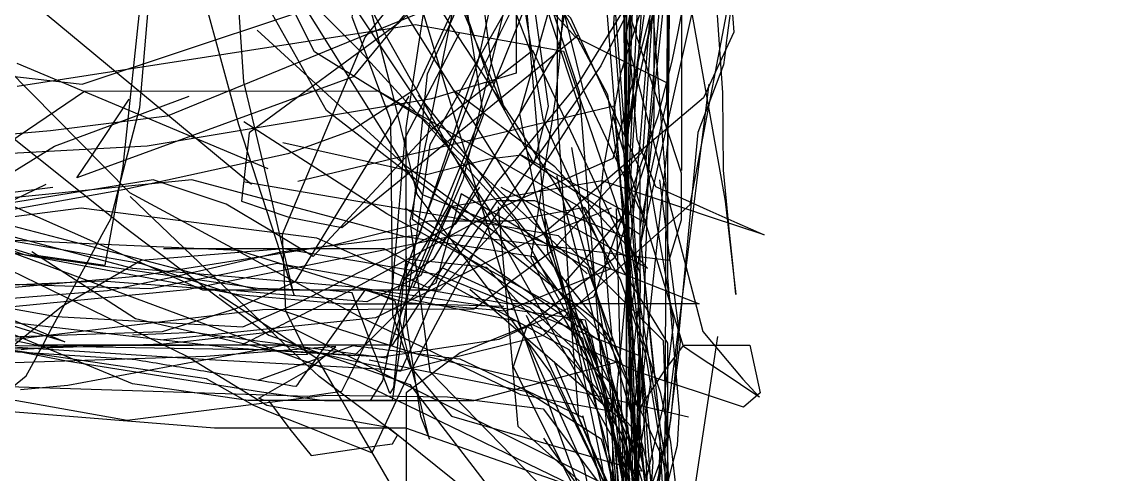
# Model space of a CAD drawing. Header units: metres. Extents: x 30 to 6769, y 117 to 5736.
# Drawn here: x 325 to 856, y 5151 to 5371 of the extents above; entities that cross this region are included whole.
import ezdxf

# ---------------------------------------------------------------- set-up
doc = ezdxf.new("R2010")
doc.units = ezdxf.units.M
doc.layers.add('FLOOR_1', color=2, linetype='Continuous')
doc.layers.add('FLOOR_2', color=3, linetype='Continuous')

msp = doc.modelspace()

# ---------------------------------------------------------------- linework, layer by layer
at = {"layer": 'FLOOR_1', "color": 6}
for points in [[(604.42, 5614.95), (626.22, 5680.59), (671.84, 5690.86), (665.7, 5663.21), (659.56, 5635.56), (653.42, 5607.91), (647.28, 5580.26), (637.29, 5456.52), (626.22, 5314.57), (614.73, 5192.65), (619.27, 5108.96), (619.51, 5072.31), (609.64, 5045.06), (570.31, 5041.48), (495.74, 5047.59), (323.59, 5039.63), (213.35, 5020.87), (125.66, 5004.92), (58.95, 4947.76)], [(931.87, 5477.35), (820.83, 5585.02), (714.69, 5577.17), (636.21, 5496.31), (620.1, 5464.08), (605.95, 5424.95), (624.71, 5191.63), (633.22, 5085.86), (629.01, 5045.05), (607.82, 5037.99), (560.64, 5032.14), (366.63, 5034.7), (220.49, 5031.56), (85.83, 4982.17), (46.4, 4863.72), (60.72, 4695.32), (67.87, 4542.19)], [(777.33, 5582.74), (694.28, 5562.34), (682.09, 5547.43), (669.9, 5532.53), (657.71, 5517.62), (645.52, 5502.72), (618.32, 5360.44)], [(747.18, 5566.02), (611.15, 5530.51), (597.38, 5468.02), (590.08, 5429.92), (584.71, 5419.16), (579.33, 5408.41), (573.96, 5397.65), (568.58, 5386.9), (563.21, 5376.14), (557.83, 5365.39), (552.46, 5354.63), (547.08, 5343.88), (508.19, 5240.54), (492.37, 5240.54), (476.56, 5240.54), (460.74, 5240.54), (444.92, 5240.54), (429.1, 5240.54), (413.28, 5240.54), (314.44, 5284.09)], [(575.74, 5403.38), (523.67, 5311.28), (505.44, 5186.86), (500.43, 5186.86), (495.42, 5186.86), (490.4, 5186.86), (485.39, 5186.86), (480.38, 5186.86), (475.36, 5186.86), (470.35, 5186.86), (465.33, 5186.86), (460.32, 5186.86), (455.31, 5186.86), (450.29, 5186.86), (445.28, 5186.86), (440.27, 5186.86), (435.25, 5186.86), (379.04, 5194.97), (246.77, 5249.68)], [(631.03, 5120.64), (626.22, 5213.89), (626.22, 5221), (626.22, 5228.12), (626.22, 5235.23), (626.22, 5242.35), (626.22, 5249.46), (626.22, 5256.58), (626.22, 5263.69), (626.22, 5270.8), (630.76, 5294.54), (639.21, 5332.57), (639.63, 5384.1)], [(322.78, 5339.74), (516.59, 5369.81), (588.82, 5356.87), (626.22, 5248.36), (624.99, 5119.11), (615.1, 5079.59), (608.31, 5069.41), (601.52, 5059.22), (594.73, 5049.03), (587.95, 5038.85), (581.16, 5028.66), (490.99, 5034.9), (371.99, 5045.96), (241.88, 5032.5), (72.25, 4992.9), (67.02, 4976.91), (64.42, 4961.29)], [(469, 5025.83), (610.87, 5025.83), (639.63, 5041.01), (639.63, 5060.85), (639.63, 5080.68), (639.43, 5101.46), (634.87, 5142.49), (659.75, 5340.73)], [(558.33, 5290.67), (629.8, 5251.27), (607.23, 5275.9), (584.66, 5300.54), (535.1, 5337.85)], [(438.91, 4455.49), (542.83, 4450.96), (591.99, 4455.43), (651.23, 4455.49), (682.31, 4482.34), (684.46, 4537.78), (673.16, 4654.41), (679.87, 4768.76), (673.36, 4870.12), (653.6, 4973.83), (627.7, 5064.63), (634.42, 5113.84), (635.97, 5172.91), (626.19, 5267.4), (614.41, 5275.26), (602.62, 5283.12), (590.83, 5290.99), (579.04, 5298.85), (567.25, 5306.71)]]:
    msp.add_lwpolyline(points, dxfattribs=at)
at = {"layer": 'FLOOR_1', "color": 1}
for points in [[(626.15, 5132.72), (580.67, 5265.59), (509.12, 5379.79), (403.5, 5468.96), (227.38, 5576.21), (123.2, 5679.54), (144.98, 5688.88), (186.49, 5693.93), (397.95, 5674.2)], [(1339.3, 5069.31), (1289.26, 5105.08), (1237.22, 5177.66), (1135.11, 5347.3), (1000.49, 5528.24), (785.66, 5591.83), (679.46, 5608.45), (611.66, 5616.46), (461.46, 5636.1), (497.27, 5640.3), (579.48, 5656.6), (645.84, 5656.74), (644.55, 5640), (643.26, 5623.26), (641.98, 5606.52), (640.69, 5589.79), (636.89, 5559.56), (608.41, 5470.06), (508.28, 5370.31), (435.76, 5317.12), (432.06, 5283.79), (455.17, 5276.11), (480.92, 5270.96), (596.34, 5364.98)], [(975.86, 5615.24), (910.24, 5641), (880.43, 5614.9), (764.58, 5582.55), (687.84, 5576.65), (634.45, 5576.03), (499.74, 5601.07), (520, 5493.71), (572.81, 5356.65)], [(906.65, 5594.33), (804.85, 5576.03), (722.34, 5572.75), (670.7, 5565.86), (636.1, 5529.32), (601.73, 5468.27), (552.45, 5442.8), (552.45, 5433.23), (552.45, 5423.66), (552.45, 5414.09), (552.45, 5404.52), (552.45, 5394.94), (552.45, 5385.37), (552.45, 5375.8), (547.12, 5352.03), (518.56, 5267.34), (451.14, 5258.96), (424.3, 5252.76), (397.45, 5246.56), (366.89, 5240.22), (261.9, 5231.75)], [(1140.4, 4996.15), (1044.38, 5205.91), (929.28, 5403.54), (878.7, 5539.72), (716.71, 5589.45), (620.38, 5555.85), (558.14, 5501.21), (533.19, 5458.71), (524.63, 5424.44), (516.06, 5390.17), (559.68, 5245.67), (632.02, 5045.88)], [(930.05, 5518.11), (742.27, 5581.13), (672.83, 5573.02), (657.16, 5536.44), (641.49, 5499.86), (639.63, 5313.26), (624.99, 5175.83), (622.06, 5112.45), (631.14, 5052.34), (587.76, 5044.45), (522.49, 5036.19), (436.92, 5046.46), (350.33, 5040.3), (234.07, 5012.57), (111.97, 4992.28), (56.78, 4878.13)], [(890.91, 5239.57), (887.77, 5430.67), (772.21, 5576.42), (556.52, 5532.81), (545.46, 5492.23), (596.49, 5337.22), (616.39, 5092.01), (597.24, 5071.15), (573.5, 5062.25), (496.93, 5052.67), (312.87, 5052.67), (94.41, 4984.09)], [(747.56, 5572.27), (625.11, 5470.27), (638.59, 5292.2), (638.07, 5107.31), (630.52, 5079.64), (622.98, 5051.97), (591.37, 5050.98), (539.26, 5072.7), (358.81, 5043.53), (245.18, 5047.2), (119.1, 4990.66)], [(645.68, 5535.12), (794.12, 5566.43), (804.6, 5565.68), (667.21, 5542.3), (618.24, 5308.62), (622.36, 5150.65), (626.22, 5052.03), (629.1, 4975.94), (629.67, 4866.3), (628.54, 4648.27), (626.73, 4502.46), (475.59, 4502.46)], [(579.76, 5558.32), (543.52, 5525.17), (519.86, 5492.63), (457.68, 5445.67), (453.01, 5394.25), (519.97, 5287.16), (654.93, 5233.83), (639.28, 5233.83), (623.63, 5233.83), (607.97, 5233.83), (592.32, 5233.83), (576.66, 5233.83), (561.01, 5233.83), (449.39, 5253.47), (440.6, 5251.71), (431.8, 5249.95), (423.01, 5248.19), (414.21, 5246.43), (405.42, 5244.67), (396.62, 5242.91), (387.83, 5241.15), (257.24, 5245.31)], [(636.4, 5459.44), (667.61, 5283.88), (672.71, 5238.34), (671.2, 5253.49), (669.68, 5268.65), (668.17, 5283.81), (666.65, 5298.97), (666.46, 5336.56), (663.56, 5376.72)], [(322.73, 5351.02), (444.89, 5299.79)], [(616.23, 4526.08), (639.63, 4649), (639.63, 4833.7), (630.78, 4958.18), (617.75, 5054.03), (608.37, 5137.13), (566.69, 5174.2), (557.16, 5281.15)], [(625.91, 5154.23), (612.47, 5194.59), (572.61, 5231.98), (529.72, 5251.35), (522.59, 5244.22), (515.47, 5237.09), (508.35, 5229.97), (501.22, 5222.84), (494.1, 5215.71), (486.98, 5208.59), (427.72, 5212.24), (299.9, 5227.12)], [(611.13, 5205.73), (624.1, 5088.01), (633.64, 5049.81), (626.59, 5029.39), (591.52, 5038.96), (533.14, 5050.05), (382.88, 5042.47), (245.03, 5033.45), (134.54, 4999.81), (105.51, 4983.19), (99.97, 4971.47), (94.42, 4959.76), (88.88, 4948.05), (83.33, 4936.33)]]:
    msp.add_lwpolyline(points, dxfattribs=at)
at = {"layer": 'FLOOR_1', "color": 4}
for points in [[(869.94, 5571.8), (716.98, 5582.74), (612.94, 5582.74), (631.81, 5663.04), (672.38, 5693.81), (678.39, 5679), (676.47, 5655.93), (674.54, 5632.86), (665, 5555.03), (666.75, 5431.35), (669.25, 5398.75), (671.76, 5366.15), (656.99, 5334.21), (620.23, 5303.09), (578.46, 5267.51), (497.34, 5227.12), (392.59, 5216.12)], [(621.18, 5148.35), (619.51, 5162.17), (619.51, 5184.02), (619.51, 5205.87), (619.51, 5279.73), (618.23, 5379.61), (615.37, 5405.33), (611.51, 5445.32), (629.39, 5635.69), (624.27, 5675.66), (604.84, 5674.36), (585.4, 5673.06), (565.97, 5671.77), (546.53, 5670.47), (447.78, 5670.41), (473.6, 5674.72), (499.41, 5679.02), (525.23, 5683.33), (551.05, 5687.63), (616.34, 5678.45), (748.79, 5597.38), (886.94, 5585.95)], [(934.74, 5542.46), (758.06, 5588.76), (604.43, 5602.87), (573.69, 5626.33), (567.14, 5645.99), (555.32, 5640.39), (523.79, 5573.88), (512.35, 5476.55), (530.82, 5405.56), (553.76, 5339.38), (574.53, 5302.06), (581.53, 5330.08), (572.9, 5391.51), (565.86, 5407.91), (565.86, 5399.09), (565.86, 5390.27), (565.86, 5381.45), (565.86, 5372.63), (565.86, 5363.81), (565.86, 5354.99), (565.86, 5346.17), (524.53, 5333.67), (386.07, 5310.54), (256.75, 5303.57)], [(809.95, 5594.57), (651.84, 5578.05), (584.63, 5518.32), (570.04, 5451.79), (566.56, 5397.37), (570.65, 5372.84), (574.73, 5348.32), (578.82, 5323.8), (611.82, 5250.88), (586.21, 5240.63), (560.6, 5230.38), (511.49, 5234.57), (430.53, 5259.81), (259.75, 5267.38), (219.04, 5292.36), (221.56, 5325.15), (227.26, 5359.76), (261.05, 5410.47), (311.1, 5502.36), (362.1, 5578.9), (492.92, 5589.45), (650.98, 5578.81), (846.63, 5568.95), (1007.8, 5549.19)], [(1397.34, 5559.03), (1180.1, 5542.88), (962.31, 5555.16), (752.97, 5555.9), (653.59, 5510.52), (624.7, 5377.21), (619.51, 5273.74), (639.18, 5153.2), (634.54, 5083.56), (600.97, 5046.59), (525.03, 5041.62), (357.68, 5038.65), (206.69, 5014.83), (121.42, 4993.5), (62.55, 4980.28), (49.46, 4796.49)], [(107.65, 5452.66), (79.9, 5407.78), (88.44, 5390.69), (96.98, 5373.6), (105.52, 5356.51), (114.51, 5333.81), (123.97, 5305.41), (133.44, 5277.01), (136.64, 5243.97), (154.04, 5213.7), (313.88, 5213.7), (446.48, 5211.56), (500.59, 5208.06), (557.47, 5216.64), (603.83, 5237.48), (634.87, 5325.3), (641.77, 5351.91), (644.47, 5365.38), (647.16, 5378.84), (649.85, 5392.3), (652.54, 5405.76), (729.64, 5538.6), (877.11, 5507.81)], [(614.51, 5280.35), (619.51, 5084.67), (619.51, 5063.37), (619.51, 5042.07), (521.13, 5032.54), (431.87, 5028.36), (338.03, 5032.54), (182.51, 5005.79), (45.66, 4906.86)], [(504.07, 5147.15), (498.26, 5157.11), (492.45, 5167.07), (486.64, 5177.03), (480.84, 5186.99), (475.03, 5196.95), (469.22, 5206.91), (421.14, 5238.23)], [(619.51, 5094.99), (619.51, 5153.98), (626.94, 5184.59), (638.03, 5201.23), (647.35, 5213.7), (651.37, 5213.7), (655.4, 5213.7), (659.42, 5213.7), (663.45, 5213.7), (667.48, 5213.7), (671.5, 5213.7), (675.53, 5213.7), (679.56, 5213.7), (684.51, 5190.48), (676.48, 5183.52), (659.37, 5189.23), (642.26, 5194.93), (625.4, 5200.65), (612.3, 5206.47), (599.21, 5212.3), (586.11, 5218.12), (573.01, 5223.94), (538.53, 5210.03), (512.21, 5190.53), (512.21, 5185.12), (512.21, 5179.71), (512.21, 5174.3), (512.21, 5168.89), (512.21, 5163.48), (512.21, 5158.06), (512.21, 5152.65), (512.21, 5147.24)], [(285.7, 5193.31), (331.02, 5185.31), (376.34, 5177.3), (472.74, 5189.43), (532.41, 5188.53), (578.99, 5182.71), (636.1, 5106.71)]]:
    msp.add_lwpolyline(points, dxfattribs=at)
at = {"layer": 'FLOOR_1', "color": 3}
for points in [[(860.81, 5595.53), (733.04, 5585.03), (670.06, 5546.25), (592.45, 5474.62), (569, 5398.36), (580.97, 5259.21), (626.95, 5152.38), (621.69, 5152.7), (581.68, 5224.05), (497.12, 5373.72), (444.98, 5507.29), (398.52, 5661.64), (378.2, 5690.68), (358.02, 5681.36), (337.84, 5672.03), (317.65, 5662.71), (262.48, 5628.66)], [(615.19, 5081.92), (625.31, 5155.02), (626.22, 5177.95), (626.22, 5196.97), (626.22, 5299.24), (592.35, 5372.94), (455.85, 5508.96), (441.08, 5550.11), (452.59, 5576.01), (514.68, 5634.38), (582.84, 5643.13), (678.22, 5602.62), (804.97, 5583.55), (895.06, 5617.02), (911.22, 5618.64), (927.39, 5620.26), (943.55, 5621.87), (1014.63, 5618.73), (1114.28, 5606.2), (1146.19, 5599.02), (1160.34, 5593.71), (1174.49, 5588.4), (1188.64, 5583.09), (1384.74, 5599.69)], [(805.5, 5592.37), (667.91, 5582.74), (625.96, 5486.5), (619.61, 5299.87), (626.12, 5091.9), (622.23, 5052.98), (516.96, 5026.05), (394.05, 5052.25), (313.12, 5045.96), (182.11, 5007.79), (61.32, 4948.91), (56.17, 4846.73), (56.17, 4683.02), (57.52, 4506.65), (119, 4454.79), (223.02, 4462.2)], [(130.09, 5482.28), (133.35, 5315.63), (144.65, 5215.11), (165.77, 5183.41), (186.9, 5151.71), (172.17, 5150.79), (150.56, 5155.78), (128.95, 5160.77), (107.34, 5165.76), (164.57, 5176.44), (253.27, 5186.86), (418.89, 5173.44), (442.14, 5173.44), (465.39, 5173.44), (488.64, 5173.44), (511.89, 5173.44), (637.97, 5129.37), (643.77, 5083.25), (640.08, 5050), (625.36, 5047.74), (609.12, 5049.77), (592.88, 5051.81), (476.92, 5050.84)], [(646.34, 5413.58), (646.34, 5298.84)], [(539.14, 5394.18), (549.69, 5325.6), (533.01, 5281.72), (510.21, 5243.99), (500.71, 5196.46), (494.68, 5186.86), (489.53, 5186.86), (484.38, 5186.86), (479.23, 5186.86), (474.07, 5186.86), (468.92, 5186.86), (463.77, 5186.86), (458.61, 5186.86), (453.46, 5186.86), (448.31, 5186.86), (443.16, 5186.86), (440.44, 5188.01), (464.29, 5201.64), (478.06, 5213.14), (414.67, 5208.26), (306.48, 5204.6)], [(299.27, 5266.71), (486.34, 5197.31), (619.51, 5132.86)], [(615.15, 5075.31), (598.92, 5154.35), (593.55, 5166.18), (588.17, 5178.02), (582.79, 5189.85), (577.42, 5201.68), (572.04, 5213.52), (566.67, 5225.35), (492.07, 5240.51), (491.25, 5239.37), (490.43, 5238.22), (489.61, 5237.08), (488.8, 5235.93), (487.98, 5234.78), (487.16, 5233.64), (486.34, 5232.49), (485.52, 5231.35), (484.71, 5230.2), (483.89, 5229.06), (483.07, 5227.91), (482.25, 5226.76), (481.43, 5225.62), (480.62, 5224.47), (479.8, 5223.33), (478.98, 5222.18), (478.16, 5221.04), (477.34, 5219.89), (476.53, 5218.74), (475.71, 5217.6), (474.89, 5216.45), (474.07, 5215.31), (473.25, 5214.16), (472.44, 5213.02), (471.62, 5211.87), (470.8, 5210.73), (469.98, 5209.58), (469.17, 5208.43), (468.35, 5207.29), (467.53, 5206.14), (466.71, 5205), (465.89, 5203.85), (465.08, 5202.71), (464.26, 5201.56), (463.44, 5200.41), (462.62, 5199.27), (461.8, 5198.12), (460.99, 5196.98), (460.17, 5195.83), (459.35, 5194.69), (458.51, 5193.58), (456.85, 5193.86), (455.19, 5194.14), (453.53, 5194.41), (451.87, 5194.69), (450.21, 5194.97), (448.55, 5195.24), (446.9, 5195.52), (445.24, 5195.79), (443.58, 5196.07), (441.92, 5196.35), (440.26, 5196.62), (438.6, 5196.9), (436.94, 5197.18), (435.28, 5197.45), (433.63, 5197.73), (431.97, 5198.01), (430.31, 5198.28), (428.65, 5198.56), (426.99, 5198.84), (425.33, 5199.11), (423.67, 5199.39), (422.02, 5199.67), (420.36, 5199.94), (418.7, 5200.22), (417.04, 5200.5), (415.38, 5200.77), (413.72, 5201.05), (412.06, 5201.33), (410.4, 5201.6), (408.75, 5201.88), (407.09, 5202.16), (405.43, 5202.43), (403.77, 5202.71), (402.11, 5202.99), (400.45, 5203.26), (398.79, 5203.54), (397.14, 5203.82), (395.48, 5204.09), (393.82, 5204.37), (392.16, 5204.65), (390.5, 5204.92), (388.84, 5205.2), (387.18, 5205.48), (385.52, 5205.75), (383.87, 5206.03), (382.21, 5206.31), (380.55, 5206.58), (378.89, 5206.86), (274.7, 5213.46)], [(291.12, 5210.92), (394.08, 5214.47), (457.98, 5221.58), (514.79, 5193.15), (571.59, 5164.71), (628.39, 5136.28)], [(482.83, 5029.66), (571.59, 5026.11), (628.39, 5019), (642.59, 5075.86), (663.9, 5218.03)]]:
    msp.add_lwpolyline(points, dxfattribs=at)
at = {"layer": 'FLOOR_1', "color": 5}
for points in [[(455.45, 5572.39), (591.29, 5675.98), (633.16, 5687.23), (633.62, 5681.72), (634.08, 5676.21), (634.54, 5670.69), (635, 5665.18), (635.46, 5659.67), (635.92, 5654.16), (636.38, 5648.64), (636.84, 5643.13), (637.3, 5637.62), (637.76, 5632.1), (638.21, 5626.59), (638.67, 5621.08), (639.13, 5615.57), (639.59, 5610.05), (621.9, 5446.34), (619.51, 5275.02), (624.3, 5125.56)], [(807.57, 5594.61), (688.25, 5554.85), (619.51, 5471.89), (619.51, 5290.39), (625.53, 5124.24), (622.04, 5078.84), (584.28, 5045.96), (459.47, 5050.92), (321.94, 5043.29), (202.37, 5027.86), (83.23, 5009.8), (42.75, 4894.96), (47.74, 4741.83)], [(1351.94, 5080.93), (1299.87, 5036.16), (1251.38, 5017.66), (1231.7, 5037.35), (1212.02, 5057.04), (1165.31, 5170.93), (1120.16, 5247.04), (983.61, 5379.5), (910.21, 5544.68), (774.76, 5584.76), (649.45, 5585.38), (601.5, 5563.57), (582.18, 5510.95), (565.72, 5463.27), (551.03, 5422.85), (486.45, 5344.4), (351.95, 5295.26), (358.31, 5304.82), (364.68, 5314.37), (371.04, 5323.92), (377.41, 5333.47)], [(194.19, 5358.92), (354.48, 5340.73), (504.01, 5390.64), (574.44, 5471.98), (587.38, 5487.09), (600.32, 5502.19), (694.34, 5562.34), (894.29, 5549.19)], [(541.82, 5442.2), (553.42, 5351.69), (560.04, 5328.33), (549.61, 5353.37), (539.18, 5378.41)], [(336.78, 5291.89), (291.04, 5269.92), (330.06, 5257.91), (365.65, 5252.68), (374.38, 5300.73), (383.67, 5388.14)], [(619.51, 5145.13), (619.51, 5166.46), (619.81, 5182.85), (620.65, 5190.39), (621.48, 5197.92), (622.32, 5205.45), (623.16, 5212.99), (623.99, 5220.52), (624.83, 5228.05), (625.67, 5235.59), (621.59, 5296.09), (627.77, 5391.26)], [(622.75, 5381.22), (614.87, 5365.46), (607, 5349.7), (552.78, 5272.65), (512.11, 5196.67), (495.46, 5161.36), (487.26, 5164.64), (479.06, 5167.92), (470.85, 5171.21), (462.65, 5174.49), (454.45, 5177.77), (446.25, 5181.05), (438.04, 5184.34), (415.03, 5197.31), (302.99, 5213.7)], [(565.3, 5261.23), (511.86, 5301.11), (439.75, 5367.11)], [(318.55, 5193.57), (464.32, 5188.92), (480.9, 5191.32), (483.71, 5196.94), (486.52, 5202.56), (489.32, 5208.17), (492.13, 5213.79), (494.94, 5219.41), (497.75, 5225.02), (500.55, 5230.64), (503.36, 5236.26), (505.68, 5242.68), (506.43, 5251.68), (507.18, 5260.68), (507.93, 5269.68), (508.68, 5278.68), (509.43, 5287.68), (510.18, 5296.67), (510.93, 5305.67), (511.68, 5314.67), (538.39, 5365.96)], [(635.39, 4862.07), (621, 4981.12), (604.45, 5061.12), (620.04, 5108.65), (625.8, 5133.6), (631.55, 5158.55), (637.31, 5183.51), (642.49, 5225), (628.36, 5306.96)], [(570.6, 5228.29), (609.24, 5145.46), (612.96, 5073.87), (625.31, 4964.31), (640.28, 4832.12), (646.21, 4775.62), (644.56, 4750.86), (642.91, 4726.09), (641.26, 4701.33), (639.77, 4675.81), (631, 4561.85), (580.11, 4515.88), (487.04, 4515.88), (331.92, 4515.88), (211.47, 4482.68)]]:
    msp.add_lwpolyline(points, dxfattribs=at)
at = {"layer": 'FLOOR_1', "color": 2}
for points in [[(597.92, 5671.14), (652.79, 5680.37), (652.3, 5674.42), (651.8, 5668.46), (651.3, 5662.51), (650.81, 5656.55), (650.31, 5650.59), (649.82, 5644.64), (649.32, 5638.68), (648.82, 5632.73), (648.33, 5626.77), (647.83, 5620.81), (647.34, 5614.86), (646.84, 5608.9), (646.34, 5602.95), (641.78, 5449.68), (628.97, 5303.24), (614.02, 5256.4), (592.53, 5239.68), (571.03, 5222.95), (564.39, 5203.22), (576.1, 5179.79), (587.81, 5156.36), (600.29, 5131.91)], [(619.51, 5089.67), (611.31, 5181.65), (568, 5189.52), (488.94, 5227.91), (377.7, 5287.89), (317.63, 5348.72), (316.51, 5358.78), (315.4, 5368.83), (314.28, 5378.88), (313.16, 5388.94), (312.05, 5398.99), (313.36, 5415.92), (341.42, 5515.23), (359.12, 5629.91), (378.62, 5633.16), (398.11, 5636.41), (417.61, 5639.66), (437.1, 5642.91)], [(927.43, 5634.22), (799.62, 5591.23), (652.95, 5575.41), (559.76, 5494.29), (598.22, 5338.41), (628.99, 5273.19), (608.79, 5284.21), (588.58, 5295.24), (568.38, 5306.27), (552.56, 5304.31), (537.37, 5300.52), (522.18, 5296.72), (452.24, 5312.22)], [(852.36, 5589.89), (729.71, 5569.32), (671.74, 5591.32), (614.59, 5614.78), (522.7, 5623), (492.86, 5605.79), (471.49, 5586.79), (453.68, 5569.73), (476.42, 5574.79), (499.15, 5579.84), (676.46, 5579.11), (672.47, 5541.91), (612.77, 5494.82), (540.89, 5407.01), (513.98, 5274.18), (523.74, 5201.01), (609.54, 5112.63)], [(518.02, 5335.37), (612.62, 5215.73), (612.02, 5222.39), (611.41, 5229.06), (610.8, 5235.72), (610.2, 5242.39), (609.59, 5249.06), (608.99, 5255.72), (608.38, 5262.39), (607.78, 5269.05), (607.17, 5275.72), (606.56, 5282.38), (608.11, 5298.6), (616.85, 5346.65), (641, 5421.52), (743.59, 5554.38), (863.4, 5570.25)], [(690.99, 5563.44), (605.48, 5498.5), (551.35, 5437.11), (492.27, 5363.78), (451.85, 5267.69), (453.43, 5230.66), (456.11, 5225.3), (458.79, 5219.95), (461.47, 5214.59), (464.15, 5209.23), (456.41, 5209.04), (441.23, 5212.54), (426.06, 5216.05), (410.88, 5219.55), (395.7, 5223.05), (380.52, 5226.56), (329.95, 5259.23)], [(631.22, 5137.94), (632.52, 5156.97), (630.75, 5172.91), (628.98, 5188.85), (627.21, 5204.79), (630.71, 5314.05), (637.54, 5378.1)], [(459.52, 5293.65), (613.33, 5330.31), (622.98, 5211.13), (632.93, 5093.57), (622.53, 5050.78), (608.24, 5048.18), (593.94, 5045.58), (579.65, 5042.98), (565.35, 5040.38), (448.94, 5039.25)], [(245.98, 5286.16), (405.72, 5208.16), (444.39, 5184.56), (459.14, 5181.88), (473.89, 5179.19), (488.64, 5176.51), (503.39, 5173.83), (621.17, 5079.22)], [(445.22, 5186.76), (455.58, 5172.95), (465.9, 5160.12), (475.83, 5161.54), (485.76, 5162.95), (495.69, 5164.37), (505.62, 5165.79), (507.93, 5169.94), (495.26, 5179.46), (482.58, 5188.97), (469.9, 5198.48), (452.83, 5214.37), (377.91, 5286.11)], [(543.29, 5241.03), (619.95, 5174.88), (625.58, 5107.34), (626.22, 5080.93), (626.22, 5059.81), (622.34, 5046.35), (611.06, 5047.47), (599.77, 5048.6), (588.49, 5049.73), (577.21, 5050.86), (565.93, 5051.99), (506.57, 5047.88), (376.63, 5049.85), (252.01, 5040.2), (126.46, 5011.84)]]:
    msp.add_lwpolyline(points, dxfattribs=at)
at = {"layer": 'FLOOR_1', "color": 7}
for points in [[(751.37, 5569.91), (646.55, 5524.93), (612.81, 5391.22), (626.2, 5220.59), (621.38, 5092.55), (614.66, 5039.25), (536.83, 5039.25), (398.6, 5035.15), (286.79, 5029.83), (103.05, 4983.88)], [(747.79, 5567.47), (639.63, 5450.16), (639.63, 5310.93)], [(618.88, 5425.09), (618.17, 5368.06), (656.66, 5220.41), (676.16, 5197.28), (684.19, 5188.46), (678.04, 5192.56), (671.89, 5196.66), (665.74, 5200.76), (659.59, 5204.86), (653.45, 5208.96), (647.3, 5213.06), (612.81, 5325.39)], [(194.54, 5236.16), (346.84, 5206.09), (441.86, 5191.04), (472.48, 5186.86), (490.63, 5186.86), (508.78, 5186.86), (526.93, 5186.86), (545.09, 5186.86), (616.82, 5206.18), (613.64, 5212.87), (607.61, 5218.9), (601.59, 5224.93), (595.56, 5230.95), (589.54, 5236.98), (583.51, 5243.01), (577.49, 5249.04), (571.46, 5255.06), (559.42, 5269.69), (472.26, 5400.8)], [(644.43, 5136.97), (641.14, 5166.57), (636.25, 5190.31), (630, 5209.06), (623.75, 5227.82), (616.13, 5267.59), (573.93, 5357.16), (549.08, 5337.82), (524.22, 5318.48), (466.96, 5256.97), (445.81, 5269.66), (424.67, 5282.36), (388.98, 5294.22), (235.22, 5269.26)], [(592.69, 5309.98), (610.16, 5209.1), (619.51, 5095.78), (625.2, 4968.29), (626.22, 4902.68), (626.22, 4796.4)], [(639.17, 5121.44), (626.14, 5169.27), (551.56, 5251.59), (512.21, 5255.61), (512.21, 5225.21), (519.23, 5179.2), (523.62, 5168.04), (521.23, 5177.62), (518.83, 5187.2), (516.44, 5196.78), (514.04, 5206.37), (511.65, 5215.95), (509.25, 5225.53), (506.86, 5235.11), (493.86, 5240.54), (467.01, 5240.54), (440.16, 5240.54), (301.9, 5276.5)], [(615.11, 5184.52), (626.22, 5130.56), (626.14, 5086.12), (614.94, 5071.17), (603.74, 5056.23), (592.54, 5041.28), (575.7, 5033.47), (550.91, 5035.73), (526.12, 5037.98), (498.71, 5040.6), (467.95, 5043.68), (431.72, 5045.96), (379.8, 5045.96), (266.19, 5045.96)]]:
    msp.add_lwpolyline(points, dxfattribs=at)
at = {"layer": 'FLOOR_2', "color": 1}
for points in [[(624, 5121.9), (610.94, 5180.9), (601.92, 5207.95), (594.85, 5220.92), (587.78, 5233.88), (580.71, 5246.85), (573.64, 5259.82), (566.57, 5272.78), (489.88, 5356.82), (467.77, 5378.94), (445.43, 5403.91), (422.93, 5430.93), (400.43, 5457.95), (335.51, 5544.82), (233.25, 5662.72), (245.88, 5660.19), (258.52, 5657.66), (271.15, 5655.13), (283.79, 5652.61), (296.42, 5650.08), (413.23, 5656.55), (548.76, 5650.76)], [(897.37, 5578.84), (811.76, 5614.92), (687.86, 5586.33), (621.17, 5532.28), (623.26, 5475.82), (642.85, 5464.06), (640.69, 5433.72), (633.82, 5399.34), (627.38, 5308.25), (605.18, 5283.81), (582.97, 5259.37), (545.1, 5231.31), (442.31, 5230.94), (241.4, 5206.99), (181.9, 5225.89), (164.48, 5265.11), (144.1, 5425.28), (128.75, 5420.43), (158.05, 5369.14), (248.1, 5257.67)], [(864.36, 5609.71), (854.89, 5603.63), (736.82, 5601.34), (649.16, 5596.16), (581.83, 5588.42), (534.29, 5558.38), (550.52, 5498.41), (562.45, 5460.02), (557.23, 5436.54), (549.77, 5409.19), (517.22, 5338.65), (485.81, 5318.16), (454.59, 5306.81), (375.34, 5289.45), (280.38, 5272.53)], [(324.75, 5211.66), (327.93, 5211.91), (331.11, 5212.15), (334.29, 5212.4), (337.47, 5212.64), (340.65, 5212.89), (343.83, 5213.13), (347.01, 5213.38), (350.19, 5213.62), (408.6, 5213.7), (432.55, 5214.11), (433.66, 5214.67), (434.78, 5215.23), (435.89, 5215.79), (437.01, 5216.34), (438.13, 5216.9), (439.24, 5217.46), (440.36, 5218.02), (441.47, 5218.58), (442.59, 5219.14), (443.71, 5219.69), (444.82, 5220.25), (445.94, 5220.81), (447.05, 5221.37), (448.17, 5221.93), (449.28, 5222.48), (450.4, 5223.04), (451.52, 5223.6), (452.63, 5224.16), (453.75, 5224.72), (454.86, 5225.28), (455.98, 5225.83), (457.1, 5226.39), (458.21, 5226.95), (459.33, 5227.51), (460.44, 5228.07), (461.56, 5228.63), (462.68, 5229.18), (463.79, 5229.74), (464.91, 5230.3), (466.02, 5230.86), (467.14, 5231.42), (468.25, 5231.97), (469.37, 5232.53), (470.49, 5233.09), (471.6, 5233.65), (472.72, 5234.21), (473.83, 5234.77), (474.95, 5235.32), (476.07, 5235.88), (477.18, 5236.44), (478.3, 5237), (479.41, 5237.56), (480.53, 5238.11), (481.65, 5238.67), (482.76, 5239.23), (483.88, 5239.79), (484.99, 5240.35), (560.98, 5281.87), (613, 5304.77), (633.02, 5381.88)], [(68.52, 4986.08), (57.21, 4900.58), (56.17, 4754.91), (56.17, 4573.4), (79.17, 4453.57), (187.34, 4455.49), (344.68, 4442.07), (485.67, 4447.47), (673.16, 4458.42), (673.16, 4521.03), (673.16, 4642.31), (675.77, 4711.16), (679.07, 4737.63), (686.58, 4844.98), (678.01, 4956.49), (665.03, 4987.66), (652.05, 5018.83), (633.57, 5115.56), (619.65, 5159.62), (597.67, 5225.57), (502.8, 5277.74), (433.27, 5322.47)], [(620.45, 5055.14), (625.57, 5142.35), (585.54, 5296.15)], [(673.16, 4757.25), (673.16, 4864.44), (673.16, 4909.79), (670.63, 4927.36), (667.49, 4938.35), (664.35, 4949.35), (661.21, 4960.34), (646.31, 5032.59), (632.14, 5130.45), (607.21, 5215.29), (511.68, 5280.38)], [(626.76, 5119.4), (599.46, 5225.85), (486.61, 5241.97), (379.23, 5251.03), (297.83, 5272.47)], [(298.47, 5235.29), (345.97, 5215.33), (329.57, 5220.38), (313.17, 5225.43)], [(494.28, 5206.55), (519.83, 5201.44), (545.38, 5196.33), (570.94, 5191.22), (607.23, 5168.15), (652.57, 5015.27), (674.07, 4918.44), (686.58, 4774.5), (673.53, 4560.11), (622.41, 4457.92), (406.17, 4443.52), (190.5, 4447.27), (82.99, 4506.15)], [(584.14, 5205.92), (616.3, 5132.02), (630.32, 5063.09), (655.03, 4991.15), (669.25, 4944.51), (673.43, 4913.1), (677.62, 4881.68), (679.87, 4775.33), (684.94, 4568.27), (571.46, 4443.06)]]:
    msp.add_lwpolyline(points, dxfattribs=at)
at = {"layer": 'FLOOR_2', "color": 4}
for points in [[(639.52, 5146.14), (641.89, 5155.63), (644.26, 5165.12), (645.32, 5181.57), (639.63, 5246.76), (639.63, 5293.21), (639.63, 5309.26), (639.63, 5325.31), (639.15, 5341.43), (594.69, 5363.67), (499.56, 5469.26), (431.73, 5646.57), (425.25, 5661.64), (415.77, 5649.44), (406.28, 5637.23), (396.79, 5625.03), (387.3, 5612.82), (404.28, 5602.49), (430.82, 5592.83), (457.36, 5583.18), (596.06, 5588.85), (738.85, 5604.75), (852.81, 5593.55), (889.09, 5565.31)], [(896.31, 5545.22), (782.49, 5589.45), (672.69, 5548.84), (631.15, 5487.29), (618.34, 5441.22), (615.52, 5407.39), (613.19, 5370.11), (619.51, 5289.63), (619.51, 5278.89), (619.51, 5268.14), (619.51, 5257.4), (619.51, 5246.65), (619.51, 5235.91), (619.51, 5225.16), (619.51, 5214.42), (619.51, 5203.67), (619.51, 5192.93), (624.66, 5166.28), (636.46, 5119.03)], [(619.51, 5143.92), (619.51, 5280.9), (619.51, 5325.13), (618.11, 5424.5), (611.32, 5438.11), (604.52, 5451.71), (597.72, 5465.32), (551.93, 5495.78), (438.27, 5535.78), (346.38, 5512.21), (267.04, 5402.97), (265.91, 5281.39), (340.14, 5290.73)], [(602.74, 5474.13), (643.28, 5466.13), (632.16, 5456.86), (621.04, 5447.58), (609.92, 5438.31), (598.8, 5429.04), (587.68, 5419.77), (576.56, 5410.5), (564.48, 5396.06), (539.79, 5294.28), (519.33, 5247.67), (493.05, 5234.87), (471.92, 5236.63), (450.8, 5238.39), (429.67, 5240.16)], [(673.16, 4900.9), (659.12, 4973.4), (646.07, 5075.7), (640.5, 5136.99), (637.47, 5215.87), (620.45, 5232.9), (603.43, 5249.93), (586.4, 5266.96), (433.76, 5293.14)], [(686.58, 4848.88), (683.45, 4953.66), (670.55, 4988.08), (652.04, 5011.35), (630.93, 5029.45), (619.51, 5083.34), (624.75, 5127.03), (632.34, 5147.27), (639.74, 5167.64), (642.73, 5191.53), (645.71, 5215.42), (635.79, 5294.27)], [(632.42, 5132.98), (630.49, 5158.09), (628.56, 5183.21), (626.63, 5208.32), (527.78, 5248.01), (508.95, 5251.15), (490.12, 5254.29), (471.29, 5257.43), (452.45, 5260.57), (383.17, 5254.95), (344.42, 5232.39), (312.09, 5206.51)]]:
    msp.add_lwpolyline(points, dxfattribs=at)
at = {"layer": 'FLOOR_2', "color": 6}
for points in [[(617.4, 5131.22), (606.87, 5154.92), (596.35, 5178.63), (592.69, 5223.84), (585.98, 5327.49), (585.98, 5419.61), (584.04, 5449.61), (581.54, 5459.61), (579.04, 5469.62), (576.54, 5479.63), (574.04, 5489.64), (496.51, 5543.46), (416.18, 5643.13), (375.49, 5643.13), (346.04, 5631.65), (333.14, 5603.27), (320.24, 5574.88)], [(615.77, 5131.5), (598.16, 5216.84), (515.3, 5274.92), (522.66, 5345.89), (609.98, 5538.42), (738.67, 5598.31), (832, 5591.21), (888.7, 5554.78), (924.88, 5514.56), (998.2, 5437.51), (1054.09, 5321.35), (1192.48, 5297.98), (1280.85, 5373.19), (1395.78, 5547.62)], [(619.51, 5109.58), (626.85, 5166.84), (632.6, 5203.57), (631.39, 5215.62), (630.19, 5227.68), (628.98, 5239.74), (627.78, 5251.79), (626.57, 5263.85), (651.7, 5376.08), (639.72, 5390.78), (625.89, 5400.47), (612.06, 5410.15), (598.24, 5419.83), (569.26, 5445.14)], [(282.33, 5216.45), (393.65, 5220.41), (429.73, 5231.7), (458.32, 5244.71), (513.64, 5335.03)], [(619.09, 5104.68), (614.06, 5165.12), (602.45, 5218.14), (574.44, 5256.77), (511.81, 5266.41), (407.93, 5294.22), (282.99, 5281.72)], [(317.47, 5232.05), (325.57, 5230.57), (333.68, 5229.1), (341.78, 5227.63), (432.67, 5222.73), (460.64, 5234.87), (463.44, 5236.28), (466.25, 5237.68), (469.06, 5239.09), (471.86, 5240.49), (474.67, 5241.89), (477.48, 5243.3), (480.28, 5244.7), (483.09, 5246.11), (485.9, 5247.51), (488.7, 5248.91), (491.51, 5250.32), (494.32, 5251.72), (497.12, 5253.13), (499.93, 5254.53), (502.74, 5255.93), (505.54, 5257.34), (508.35, 5258.74), (511.16, 5260.15), (513.96, 5261.55), (516.77, 5262.95), (519.58, 5264.36), (522.38, 5265.76), (525.19, 5267.17), (528, 5268.57), (530.8, 5269.97), (533.61, 5271.38), (536.42, 5272.78), (548.04, 5290.61)]]:
    msp.add_lwpolyline(points, dxfattribs=at)
at = {"layer": 'FLOOR_2', "color": 3}
for points in [[(268.95, 5227.58), (405.52, 5240.85), (537.33, 5267.38), (640.29, 5255.17), (646.34, 5274.83), (646.34, 5297.51), (617.71, 5385.15), (470.23, 5403.32), (414.64, 5510.24), (360.17, 5597.01), (215.83, 5629.71)], [(1371.69, 5582.74), (1246.41, 5586.72), (1160.42, 5605.45), (1092.12, 5616.29), (867.27, 5591.26), (704.64, 5582.82), (618.61, 5505.77), (594.31, 5420.69), (580.46, 5372.19), (567.36, 5326.31), (574.72, 5289.16), (584.72, 5253.13), (594.72, 5217.11), (607.55, 5155.39), (613.44, 5118.82)], [(906.06, 5601.9), (781.89, 5611.94), (702, 5583.75), (631.14, 5533.99), (596.57, 5456.5), (591.52, 5418.84), (589.93, 5396.54), (588.34, 5374.23), (586.75, 5351.93), (584.94, 5334.46), (582.95, 5321.48), (580.95, 5308.5), (578.96, 5295.52), (576.96, 5282.54), (574.96, 5269.56), (572.97, 5256.58), (580.18, 5241.26), (589.72, 5225.36), (599.26, 5209.45), (608.8, 5193.54), (632.93, 5065.28), (649.06, 4972.08)], [(626.22, 5117.87), (624.58, 5164.58), (621.69, 5196.45), (619.51, 5243.38), (619.51, 5317.07), (618.57, 5390.99), (613.14, 5407.28), (607.72, 5423.56), (602.29, 5439.85), (530.35, 5380.29), (395.82, 5325.14), (339.09, 5318.12), (300.35, 5314.6), (167.44, 5404.32), (161.63, 5440.61), (195.57, 5468.95), (325.84, 5589.66)], [(614.09, 5526.58), (586.54, 5358.86), (525.45, 5255.44), (512.21, 5246.91), (512.21, 5254.98), (512.21, 5263.05), (512.21, 5271.12), (512.21, 5279.19), (512.21, 5287.27), (512.21, 5295.34), (512.21, 5303.41), (512.21, 5311.48), (512.21, 5319.55), (523.2, 5392.54)], [(405.43, 5413.41), (430.68, 5321.16), (457.62, 5237.9), (450.96, 5266.78), (444.29, 5295.67), (433.24, 5341.86), (423.23, 5489.87)], [(321, 5193.75), (327.27, 5198.87), (331.39, 5206.51), (335.5, 5214.15), (339.62, 5221.8), (343.73, 5229.44), (347.84, 5237.09), (351.96, 5244.73), (356.07, 5252.37), (360.19, 5260.02), (364.3, 5267.66), (368.41, 5275.3), (382.58, 5329.4), (391.49, 5434.17)], [(313.56, 5394.34), (436.89, 5292.07)], [(291.39, 5338.11), (375.34, 5271.11), (384.09, 5264.55), (392.84, 5257.98), (401.59, 5251.42), (410.34, 5244.85), (419.09, 5238.28), (427.84, 5231.72), (436.59, 5225.15), (445.34, 5218.59), (514.07, 5194.55), (615.13, 5063)], [(638.18, 5117.16), (639.63, 5155.43), (639.63, 5214.71), (599.28, 5280.77), (562.79, 5274.09), (543.07, 5274.09), (523.35, 5274.09), (477.01, 5262.35), (380.89, 5247.25), (240.96, 5234.58)], [(274.55, 5272.52), (328.99, 5263.04), (383.43, 5253.57), (468.63, 5225.13), (517.83, 5209.39), (531.02, 5206.35), (544.2, 5203.3), (557.39, 5200.26), (570.57, 5197.21), (583.76, 5194.16), (596.95, 5191.12), (610.13, 5188.07), (623.32, 5185.02), (636.51, 5181.98), (649.69, 5178.93)], [(440.47, 5196.85), (486.5, 5213.56), (488.29, 5213.34), (490.08, 5213.12), (491.87, 5212.89), (493.65, 5212.67), (495.44, 5212.45), (497.23, 5212.22), (499.02, 5212), (500.8, 5211.77), (502.59, 5211.55), (504.38, 5211.33), (506.17, 5211.1), (507.95, 5210.88), (509.74, 5210.66), (511.53, 5210.43), (513.32, 5210.21), (515.1, 5209.99), (516.89, 5209.76), (518.68, 5209.54), (520.47, 5209.32), (522.25, 5209.09), (524.04, 5208.87), (525.83, 5208.65), (527.61, 5208.42), (529.4, 5208.2), (531.19, 5207.97), (532.98, 5207.75), (534.76, 5207.53), (536.55, 5207.3), (538.34, 5207.08), (598.09, 5178.75)], [(598.07, 5179.59), (614.74, 5119.16), (579.22, 5168.5)]]:
    msp.add_lwpolyline(points, dxfattribs=at)
at = {"layer": 'FLOOR_2', "color": 5}
for points in [[(864.59, 5586.35), (720, 5602.3), (673.4, 5577.2), (604.47, 5535.68), (555.93, 5484.83), (563.18, 5448.53), (570.44, 5412.23), (582.59, 5371.5), (596.77, 5328.94), (566.1, 5281.09), (528.67, 5240.54), (507.58, 5240.54), (486.49, 5240.54), (465.4, 5240.54), (439.77, 5241.37), (315.04, 5259.33), (245.69, 5271.8), (233.37, 5282.75), (221.05, 5293.71), (208.74, 5304.66), (196.42, 5315.61), (165.92, 5374.72), (159.9, 5432.48), (173.63, 5487)], [(355.54, 4443.07), (481.43, 4455.1), (616.11, 4454.03), (679.87, 4516.19), (679.89, 4710.59), (685.36, 4812.35), (676.13, 4872.37), (673.16, 4934.92), (642.88, 5043.53), (636.18, 5160.79), (621.63, 5192.34), (607.08, 5223.88), (547.58, 5270.78), (473.46, 5327.93), (445.7, 5377.22), (428.72, 5424.76), (537.63, 5521.72)], [(509.25, 5405.09), (508.71, 5408.99), (533.53, 5369.98), (593.49, 5278.58), (625.77, 5166.29), (635.42, 5092.32), (642.64, 5038.44), (666.46, 4970.77), (666.97, 4885.02), (668.39, 4866.56), (669.81, 4848.09), (671.22, 4829.62), (672.64, 4811.16), (686.53, 4710.76)], [(621.88, 5384.21), (620.86, 5358.58), (624.57, 5314.05), (633.56, 5290.96), (646.8, 5285.07), (660.03, 5279.18), (673.27, 5273.3), (686.51, 5267.41), (660.36, 5276.13), (634, 5284.92), (607.65, 5293.71), (533.47, 5281.01), (524.05, 5261.49), (515.66, 5241.89), (512.21, 5242.39), (512.21, 5256.91), (510.55, 5242.41), (508.31, 5217.77), (506.07, 5193.13), (504.26, 5190.19), (502.59, 5194.64), (500.92, 5199.1), (499.24, 5203.56), (497.57, 5208.01), (495.9, 5212.47), (494.23, 5216.93), (492.56, 5221.38), (490.89, 5225.84), (489.22, 5230.3), (487.55, 5234.76), (485.88, 5239.21), (473.5, 5240.54), (456.57, 5240.54), (439.63, 5240.54), (422.7, 5240.54), (364.09, 5244.87), (265.47, 5240.54)], [(579.95, 5267.65), (582.42, 5268.64), (584.9, 5269.63), (587.38, 5270.63), (589.85, 5271.62), (592.33, 5272.61), (594.81, 5273.6), (597.29, 5274.59), (599.76, 5275.58), (602.24, 5276.57), (604.72, 5277.56), (607.19, 5278.56), (609.67, 5279.55), (612.15, 5280.54)], [(300.24, 5266.44), (326.73, 5257.77), (430.62, 5238.49), (481.67, 5233.83), (520.53, 5233.83), (559.79, 5232.78)], [(447.35, 5035.17), (553.12, 5030.63), (619.51, 5054.42), (619.51, 5083.53), (618.24, 5108.56), (615.38, 5128.54), (612.81, 5148.02), (612.81, 5162.78), (612.81, 5177.53), (612.81, 5192.29), (599.81, 5219.59)]]:
    msp.add_lwpolyline(points, dxfattribs=at)
at = {"layer": 'FLOOR_2', "color": 2}
for points in [[(600.4, 5248.43), (521.51, 5323.12), (467.64, 5356.56), (433.09, 5425.69), (491.9, 5507.12), (713.93, 5575.01), (877.97, 5571.61), (945.74, 5546.56), (1032.06, 5535.78), (1159.35, 5557.29), (1259.04, 5592.46), (1369.56, 5602.87)], [(1354.07, 5527.62), (1286.71, 5517.98), (1164.53, 5509.1), (1012.47, 5560.62), (832.52, 5602.87), (669.54, 5596.16), (529.58, 5530.87), (503.47, 5433.54), (485.81, 5373.59), (492.08, 5356.88), (498.34, 5340.17), (504.6, 5323.46), (505.5, 5228.56), (514.16, 5203.31), (524.21, 5191.25), (534.25, 5179.18), (619.51, 5154.56), (633.71, 4998.2)], [(891.22, 5572.36), (727.01, 5597.31), (642.68, 5580.15), (591.98, 5561.9), (553.58, 5523.49), (502.59, 5446.43), (526.35, 5425.3), (566.4, 5420.64), (576.48, 5400.46), (586.56, 5380.29), (610.32, 5335.69), (618.64, 5277.88), (589.88, 5245), (610.46, 5181.75), (628.68, 5109.59)], [(611.44, 5414.04), (616.95, 5428.82), (621.13, 5442.77), (625.31, 5456.71), (629.5, 5470.66), (647.2, 5497.81), (743.63, 5582.1), (846.56, 5593.77), (945.03, 5530.96), (938.94, 5529.94), (908.21, 5558.48), (877.49, 5587.02), (773.47, 5597.48), (754.21, 5582.67), (734.96, 5567.85), (715.7, 5553.03), (696.45, 5538.21), (644, 5424.6), (620.88, 5323.94), (626.41, 5362.63), (631.93, 5401.32)], [(475.55, 5451.52), (504.73, 5339.09), (517.41, 5287.28), (539.28, 5258.11), (561.01, 5229.11), (582.56, 5200.37), (619.51, 5124.32), (625.83, 5042), (644.3, 4991.17)], [(579.47, 5401.69), (552.69, 5335.1), (511.99, 5236.22), (502.5, 5207.39), (497.59, 5208.05), (492.68, 5208.7), (487.76, 5209.36), (482.85, 5210.02), (477.94, 5210.67), (473.02, 5211.33), (468.11, 5211.98), (463.2, 5212.64), (458.28, 5213.29), (453.37, 5213.95), (448.46, 5214.6), (443.55, 5215.26), (438.63, 5215.91), (433.72, 5216.57), (428.81, 5217.22), (423.89, 5217.88), (418.98, 5218.54), (414.07, 5219.19), (409.16, 5219.85), (379, 5218.56)], [(626.13, 5134.23), (620.67, 5199.81), (621.45, 5227.27), (623.91, 5244.49), (626.25, 5260.93), (626.73, 5265.29), (627.22, 5269.65), (627.7, 5274.01), (628.18, 5278.37), (628.67, 5282.73), (629.15, 5287.09), (629.64, 5291.45), (630.12, 5295.81), (630.6, 5300.17), (631.09, 5304.53), (631.57, 5308.89), (632.06, 5313.24), (632.54, 5317.6), (632.93, 5325.33), (632.93, 5345.96), (632.93, 5366.58), (632.93, 5388.77)], [(622.59, 5384.42), (595.78, 5340.9), (556.58, 5293.2), (543.48, 5272.81), (530.38, 5252.43), (517.28, 5232.04), (505.35, 5213.7), (503.86, 5213.7), (502.37, 5213.7), (500.88, 5213.7), (499.39, 5213.7), (497.9, 5213.7), (496.4, 5213.7), (494.91, 5213.7), (493.42, 5213.7), (491.93, 5213.7), (490.44, 5213.7), (488.95, 5213.7), (487.46, 5213.7), (485.97, 5213.7), (484.48, 5213.7), (482.98, 5213.7), (481.49, 5213.7), (480, 5213.7), (478.51, 5213.7), (477.02, 5213.7), (475.53, 5213.7), (474.04, 5213.7), (472.55, 5213.7), (471.06, 5213.7), (469.56, 5213.7), (468.07, 5213.7), (466.58, 5213.7), (465.09, 5213.7), (463.6, 5213.7), (462.11, 5213.7), (460.62, 5213.7), (459.13, 5213.7), (331.7, 5213.7), (305.34, 5219.21)], [(319.2, 5297.2), (341.02, 5310.63), (406.55, 5334.95)], [(625.84, 5181.19), (600.44, 5251.08), (539, 5287.4), (537.23, 5281.19), (535.46, 5274.99), (533.69, 5268.79), (531.92, 5262.59), (530.15, 5256.39), (528.38, 5250.19), (526.6, 5243.99), (522.62, 5241.88), (515.88, 5244.87), (509.14, 5247.87), (502.4, 5250.87), (495.66, 5253.87), (488.91, 5256.86), (482.17, 5259.86), (475.43, 5262.86), (468.69, 5265.86), (354.06, 5280.47), (275.57, 5270.33)], [(619.51, 5123.72), (620.72, 5153.17), (625.66, 5207.6), (624.44, 5229.68), (622.45, 5247.67), (620.45, 5265.67), (574.92, 5284.01), (556.59, 5283.93), (553.44, 5279.51), (550.29, 5275.09), (547.13, 5270.68), (543.98, 5266.26), (540.83, 5261.84), (537.67, 5257.43), (534.52, 5253.01), (531.37, 5248.59), (528.22, 5244.18), (520.98, 5226.61), (509.49, 5200.89), (505.39, 5201.8), (501.3, 5202.71), (497.2, 5203.62), (493.11, 5204.53), (489.02, 5205.44), (484.92, 5206.35), (480.83, 5207.26), (476.73, 5208.17), (472.64, 5209.08), (468.55, 5209.99), (464.45, 5210.9), (460.36, 5211.81), (456.26, 5212.72), (452.17, 5213.63), (347.49, 5194.14), (324.45, 5192.07)], [(394.56, 4439.9), (563.54, 4435.36), (679.87, 4473.78), (679.87, 4514.43), (679.87, 4555.07), (678.58, 4657.53), (674.61, 4795.82), (670.92, 4948.31), (658.83, 4964.44), (646.74, 4980.56), (634.65, 4996.69), (612.81, 5154.04), (580.11, 5275.22)]]:
    msp.add_lwpolyline(points, dxfattribs=at)
at = {"layer": 'FLOOR_2', "color": 7}
for points in [[(315.33, 5213.27), (413.61, 5206.99), (510.55, 5201.55), (544.83, 5210.12), (579.11, 5218.69), (650.56, 5282.16), (673.03, 5400.51), (672.58, 5396.92), (672.13, 5393.32), (671.68, 5389.72), (671.23, 5386.13), (670.78, 5382.53), (670.33, 5378.93), (669.89, 5375.34), (669.44, 5371.74), (668.99, 5368.15), (668.54, 5364.55), (668.09, 5360.95), (667.64, 5357.36), (667.19, 5353.76), (666.74, 5350.16), (654.21, 5317.27), (640.85, 5177.11), (619.51, 5079.62)], [(639.63, 5143.93), (628.91, 5209.2), (616.6, 5245.64), (609.78, 5257.58), (602.96, 5269.53), (596.14, 5281.47), (498.71, 5337.37), (355.55, 5337.21), (267.68, 5277.71), (244.62, 5254.63), (230.54, 5247.02), (230.54, 5263.66), (230.54, 5280.3)], [(619.51, 5144.64), (618.18, 5168.87), (591.57, 5211.46), (501.51, 5260.67), (484.44, 5260.67), (467.37, 5260.67), (450.3, 5260.67), (433.23, 5260.67), (394.06, 5260.67)]]:
    msp.add_lwpolyline(points, dxfattribs=at)

doc.saveas('drawing.dxf')
